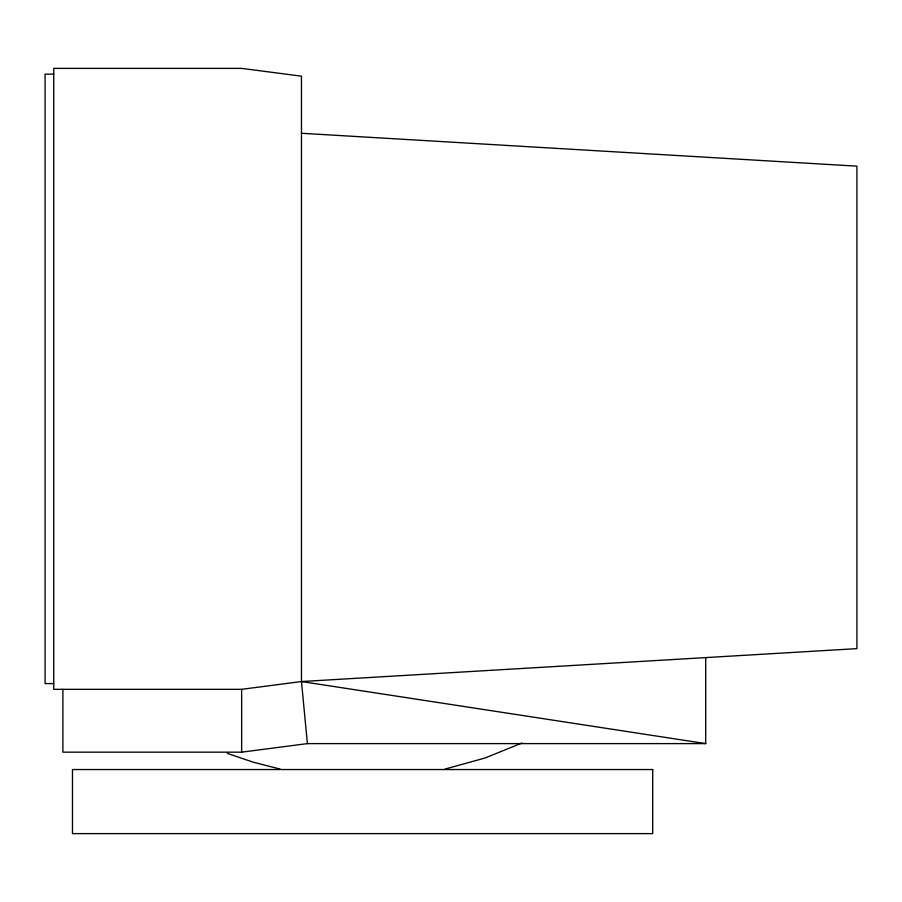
<?xml version="1.0" encoding="UTF-8"?>
<svg xmlns="http://www.w3.org/2000/svg" width="902" height="902" viewBox="0 0 902 902"><rect width="100%" height="100%" fill="white"/><g stroke="black" fill="none" stroke-linecap="round" stroke-linejoin="round"><path stroke-width="1.35" d="M522.033 743L484.904 758.052L444.968 769.09M705.714 657.592L705.714 743.609L307.402 743.609L301.471 681.54L301.471 76.174L241.646 68.383L53.725 68.383L53.725 689.331L241.646 689.331L301.471 681.54L856.9 648.639L856.9 166.16L301.471 133.27M62.892 689.331L62.892 752.167L241.646 752.167L307.402 743.609M53.725 74.133L45.1 74.133L45.1 683.581L53.725 683.581M301.471 681.54L705.714 743.609M280.218 769.09L253.439 762.258L227.281 753.35M241.646 689.331L241.646 752.167M652.71 769.541L72.476 769.541L72.476 833.617L652.71 833.617L652.71 769.541"/></g></svg>
